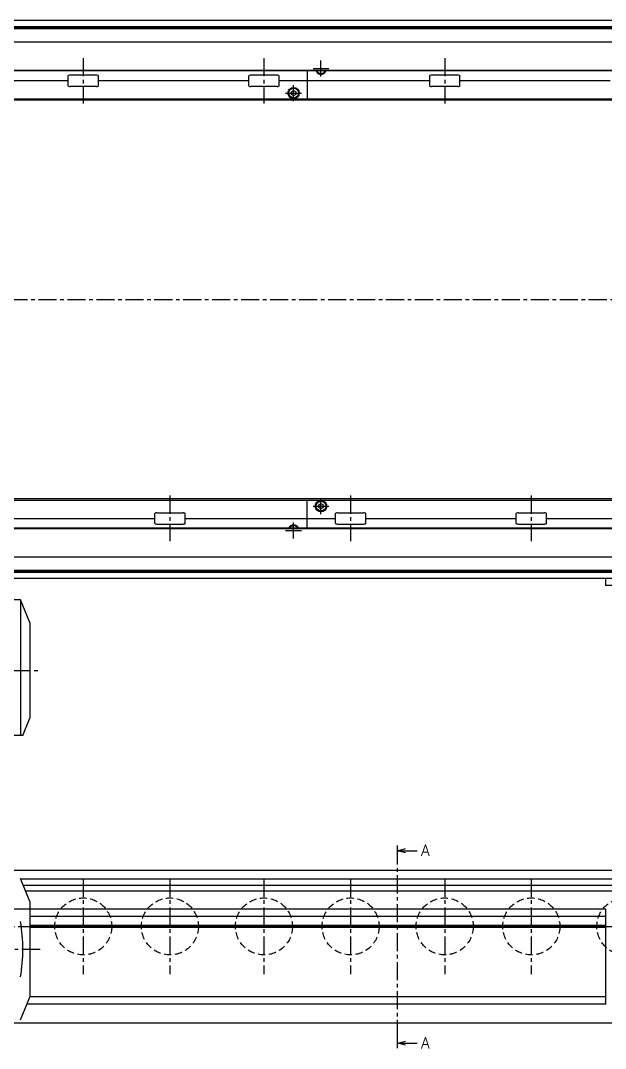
# Model space of a CAD drawing. Extents: x -10 to 2072, y -8 to 1001.
# Drawn here: x 674 to 1187, y 46 to 948 of the extents above; entities that cross this region are included whole.
import ezdxf

# ---------------------------------------------------------------- set-up
doc = ezdxf.new("R2010")
doc.units = 0
doc.header["$LTSCALE"] = 0.5
doc.linetypes.add('CENTER', pattern=[50.8, 31.75, -6.35, 6.35, -6.35])
doc.linetypes.add('DASHED', pattern=[19.05, 12.7, -6.35])
for name, color, linetype in [('MSM_CENTER', 1, 'CENTER'), ('MSM_CONTINUOUS', 7, 'CONTINUOUS'), ('MSM_DASHED', 4, 'DASHED'), ('MSM_PART_NUMBER', 7, 'CONTINUOUS')]:
    doc.layers.add(name, color=color, linetype=linetype)
doc.styles.get("Standard").update_dxf_attribs({"font": 'txt.shx', "height": 10, "bigfont": 'bigfont.shx'})

# ---------------------------------------------------------------- blocks, each defined once
blk = doc.blocks.new('*U88')
at = {"layer": 'MSM_PART_NUMBER'}
blk.add_text('A', height=10, dxfattribs=at).set_placement((1025.49, 214.87))
blk = doc.blocks.new('*U89')
at = {"layer": 'MSM_PART_NUMBER'}
blk.add_text('A', height=10, dxfattribs=at).set_placement((1025.49, 45.87))

msp = doc.modelspace()

# ---------------------------------------------------------------- linework, layer by layer
at = {"layer": 'MSM_CENTER'}
for p, q in [((729.25, 915.5), (729.25, 875.5)), ((887.75, 915.5), (887.75, 875.5)), ((937.75, 899.25), (937.75, 913.25)), ((1046.25, 915.5), (1046.25, 875.5)), ((930.75, 906.25), (944.75, 906.25)), ((906.75, 884.75), (920.75, 884.75)), ((913.75, 877.75), (913.75, 891.75)), ((359.75, 703.4), (1414.85, 703.4)), ((805.25, 531.3), (805.25, 491.3)), ((937.75, 515.05), (937.75, 529.05)), ((963.75, 531.3), (963.75, 491.3)), ((1122.25, 531.3), (1122.25, 491.3)), ((930.75, 522.05), (944.75, 522.05)), ((913.75, 493.55), (913.75, 507.55)), ((906.75, 500.55), (920.75, 500.55)), ((362.25, 377.75), (692.25, 377.75)), ((1005, 55), (1005, 215)), ((729.25, 195), (729.25, 111)), ((805.25, 195), (805.25, 111)), ((887.75, 195), (887.75, 111)), ((963.75, 195), (963.75, 111)), ((1046.25, 195), (1046.25, 111)), ((1122.25, 195), (1122.25, 111)), ((367.25, 153), (1405.25, 153)), ((472.25, 133), (692.25, 133))]:
    msp.add_line(p, q, dxfattribs=at)
at = {"layer": 'MSM_CONTINUOUS'}
for p, q in [((1404.85, 948.4), (370.65, 948.4)), ((1403.25, 948.35), (372.25, 948.35)), ((1378.58, 942.92), (396.92, 942.92)), ((1378.58, 941.18), (396.92, 941.18)), ((1378.5, 942.05), (397, 942.05)), ((1403.25, 929.55), (372.25, 929.55)), ((1403.25, 904.15), (372.25, 904.15)), ((1403.25, 904.55), (422.25, 904.55)), ((925.75, 904.15), (925.75, 879.4)), ((937.75, 903.94), (937.39, 904.15)), ((938.11, 904.15), (937.75, 903.94)), ((715.81, 895.5), (584.19, 895.5)), ((715.81, 899.5), (715.81, 891.5)), ((740.72, 900.5), (717.78, 900.5)), ((742.69, 891.5), (742.69, 899.5)), ((874.31, 895.5), (742.69, 895.5)), ((874.31, 899.5), (874.31, 891.5)), ((899.22, 900.5), (876.28, 900.5)), ((901.19, 891.5), (901.19, 899.5)), ((1032.81, 895.5), (901.19, 895.5)), ((1032.81, 899.5), (1032.81, 891.5)), ((1057.72, 900.5), (1034.78, 900.5)), ((1059.69, 891.5), (1059.69, 899.5)), ((1191.31, 895.5), (1059.69, 895.5)), ((740.72, 890.5), (717.78, 890.5)), ((899.22, 890.5), (876.28, 890.5)), ((911.75, 885.9), (913.75, 887.06)), ((911.75, 883.6), (911.75, 885.9)), ((913.75, 887.06), (915.75, 885.9)), ((915.75, 885.9), (915.75, 883.6)), ((1057.72, 890.5), (1034.78, 890.5)), ((1401.25, 879.4), (450.25, 879.4)), ((1404.85, 878.4), (450.25, 878.4)), ((913.75, 882.44), (911.75, 883.6)), ((915.75, 883.6), (913.75, 882.44)), ((1404.85, 528.4), (450.25, 528.4)), ((450.25, 527.4), (1401.25, 527.4)), ((925.75, 502.65), (925.75, 527.4)), ((935.75, 523.2), (937.75, 524.36)), ((937.75, 524.36), (939.75, 523.2)), ((791.81, 515.3), (791.81, 507.3)), ((793.78, 516.3), (816.72, 516.3)), ((818.69, 507.3), (818.69, 515.3)), ((935.75, 520.9), (935.75, 523.2)), ((937.75, 519.74), (935.75, 520.9)), ((939.75, 520.9), (937.75, 519.74)), ((939.75, 523.2), (939.75, 520.9)), ((950.31, 515.3), (950.31, 507.3)), ((952.28, 516.3), (975.22, 516.3)), ((977.19, 507.3), (977.19, 515.3)), ((1108.81, 515.3), (1108.81, 507.3)), ((1110.78, 516.3), (1133.72, 516.3)), ((1135.69, 507.3), (1135.69, 515.3)), ((660.19, 511.3), (791.81, 511.3)), ((793.78, 506.3), (816.72, 506.3)), ((818.69, 511.3), (950.31, 511.3)), ((952.28, 506.3), (975.22, 506.3)), ((977.19, 511.3), (1108.81, 511.3)), ((1110.78, 506.3), (1133.72, 506.3)), ((1135.69, 511.3), (1267.31, 511.3)), ((1403.25, 502.65), (372.25, 502.65)), ((1403.25, 502.25), (422.25, 502.25)), ((913.39, 502.65), (913.75, 502.86)), ((913.75, 502.86), (914.11, 502.65)), ((1403.25, 477.25), (372.25, 477.25)), ((1378.58, 465.62), (396.92, 465.62)), ((1378.58, 463.88), (396.92, 463.88)), ((1378.5, 464.75), (397, 464.75)), ((1404.85, 458.4), (370.65, 458.4)), ((1403.25, 458.45), (372.25, 458.45)), ((1187.25, 458.4), (1187.25, 452.4)), ((1237.25, 452.4), (1187.25, 452.4)), ((674.25, 439.75), (630.25, 439.75)), ((682.25, 419.75), (674.25, 439.75)), ((674.25, 439.75), (674.25, 320.75)), ((682.25, 419.75), (682.25, 335.75)), ((676.25, 320.75), (682.25, 335.75)), ((676.25, 320.75), (531.25, 320.75)), ((1005, 215), (1005, 224)), ((1005, 219.5), (1012, 221.38)), ((1005, 219.5), (1022.01, 219.5)), ((1012, 217.62), (1005, 219.5)), ((1403.25, 202), (372.25, 202)), ((682.25, 175), (674.25, 195)), ((1403.25, 194.6), (674.41, 194.6)), ((1287.25, 189), (676.65, 189)), ((1287.25, 184), (678.65, 184)), ((682.25, 175), (682.25, 91)), ((1187.25, 168.25), (667.25, 168.25)), ((1187.25, 168.5), (1187.25, 84.5)), ((1187.25, 161.75), (682.25, 161.75)), ((1187.25, 153.87), (682.25, 153.87)), ((1187.25, 153), (682.25, 153)), ((1187.25, 152.13), (682.25, 152.13)), ((674.25, 71), (682.25, 91)), ((1187.25, 91.25), (682.25, 91.25)), ((1187.25, 84.75), (679.75, 84.75)), ((1404.85, 68), (472.25, 68)), ((1005, 46), (1005, 55)), ((1005, 50.5), (1012, 52.38)), ((1012, 48.62), (1005, 50.5)), ((1005, 50.5), (1022.01, 50.5))]:
    msp.add_line(p, q, dxfattribs=at)
for centre, radius in [((913.75, 884.75), 5), ((913.75, 884.75), 4.25), ((937.75, 522.05), 5), ((937.75, 522.05), 4.25)]:
    msp.add_circle(centre, radius, dxfattribs=at)
for centre, radius, start, end in [((937.75, 906.25), 5, 204.83459, 335.16541), ((937.75, 906.25), 4.25, 209.61158, 330.38842), ((716.68, 899.38), 0.882, 115.53281, 172.10275), ((717.76, 897.09), 3.41, 89.66873, 115.24537), ((740.74, 897.09), 3.41, 64.75463, 90.33127), ((741.82, 899.38), 0.882, 7.89725, 64.46719), ((875.18, 899.38), 0.882, 115.53281, 172.10275), ((876.26, 897.09), 3.41, 89.66873, 115.24537), ((899.24, 897.09), 3.41, 64.75463, 90.33127), ((900.32, 899.38), 0.882, 7.89725, 64.46719), ((1033.68, 899.38), 0.882, 115.53281, 172.10275), ((1034.76, 897.09), 3.41, 89.66873, 115.24537), ((1057.74, 897.09), 3.41, 64.75463, 90.33127), ((1058.82, 899.38), 0.882, 7.89725, 64.46719), ((716.68, 891.62), 0.882, 187.89725, 244.46719), ((717.76, 893.91), 3.41, 244.75463, 270.33127), ((740.74, 893.91), 3.41, 269.66873, 295.24537), ((741.82, 891.62), 0.882, 295.53281, 352.10275), ((875.18, 891.62), 0.882, 187.89725, 244.46719), ((876.26, 893.91), 3.41, 244.75463, 270.33127), ((899.24, 893.91), 3.41, 269.66873, 295.24537), ((900.32, 891.62), 0.882, 295.53281, 352.10275), ((1033.68, 891.62), 0.882, 187.89725, 244.46719), ((1034.76, 893.91), 3.41, 244.75463, 270.33127), ((1057.74, 893.91), 3.41, 269.66873, 295.24537), ((1058.82, 891.62), 0.882, 295.53281, 352.10275), ((792.68, 515.18), 0.882, 115.53281, 172.10275), ((793.76, 512.89), 3.41, 89.66873, 115.24537), ((816.74, 512.89), 3.41, 64.75463, 90.33127), ((817.82, 515.18), 0.882, 7.89725, 64.46719), ((951.18, 515.18), 0.882, 115.53281, 172.10275), ((952.26, 512.89), 3.41, 89.66873, 115.24537), ((975.24, 512.89), 3.41, 64.75463, 90.33127), ((976.32, 515.18), 0.882, 7.89725, 64.46719), ((1109.68, 515.18), 0.882, 115.53281, 172.10275), ((1110.76, 512.89), 3.41, 89.66873, 115.24537), ((1133.74, 512.89), 3.41, 64.75463, 90.33127), ((1134.82, 515.18), 0.882, 7.89725, 64.46719), ((792.68, 507.42), 0.882, 187.89725, 244.46719), ((793.76, 509.71), 3.41, 244.75463, 270.33127), ((816.74, 509.71), 3.41, 269.66873, 295.24537), ((817.82, 507.42), 0.882, 295.53281, 352.10275), ((913.75, 500.55), 5, 24.83459, 155.16541), ((951.18, 507.42), 0.882, 187.89725, 244.46719), ((952.26, 509.71), 3.41, 244.75463, 270.33127), ((975.24, 509.71), 3.41, 269.66873, 295.24537), ((976.32, 507.42), 0.882, 295.53281, 352.10275), ((1109.68, 507.42), 0.882, 187.89725, 244.46719), ((1110.76, 509.71), 3.41, 244.75463, 270.33127), ((1133.74, 509.71), 3.41, 269.66873, 295.24537), ((1134.82, 507.42), 0.882, 295.53281, 352.10275), ((913.75, 500.55), 4.25, 29.61158, 150.38842), ((526.01, 133), 150.23, 350.65564, 9.34436)]:
    msp.add_arc(centre, radius, start, end, dxfattribs=at)
at = {"layer": 'MSM_DASHED'}
for centre in [(729.25, 153), (805.25, 153), (887.75, 153), (963.75, 153), (1046.25, 153), (1122.25, 153), (1204.75, 153)]:
    msp.add_circle(centre, 25, dxfattribs=at)

# ---------------------------------------------------------------- block references
at = {"layer": 'MSM_CONTINUOUS'}
for name in ['*U88', '*U89']:
    msp.add_blockref(name, (0, 0), dxfattribs=at)

doc.saveas('drawing.dxf')
